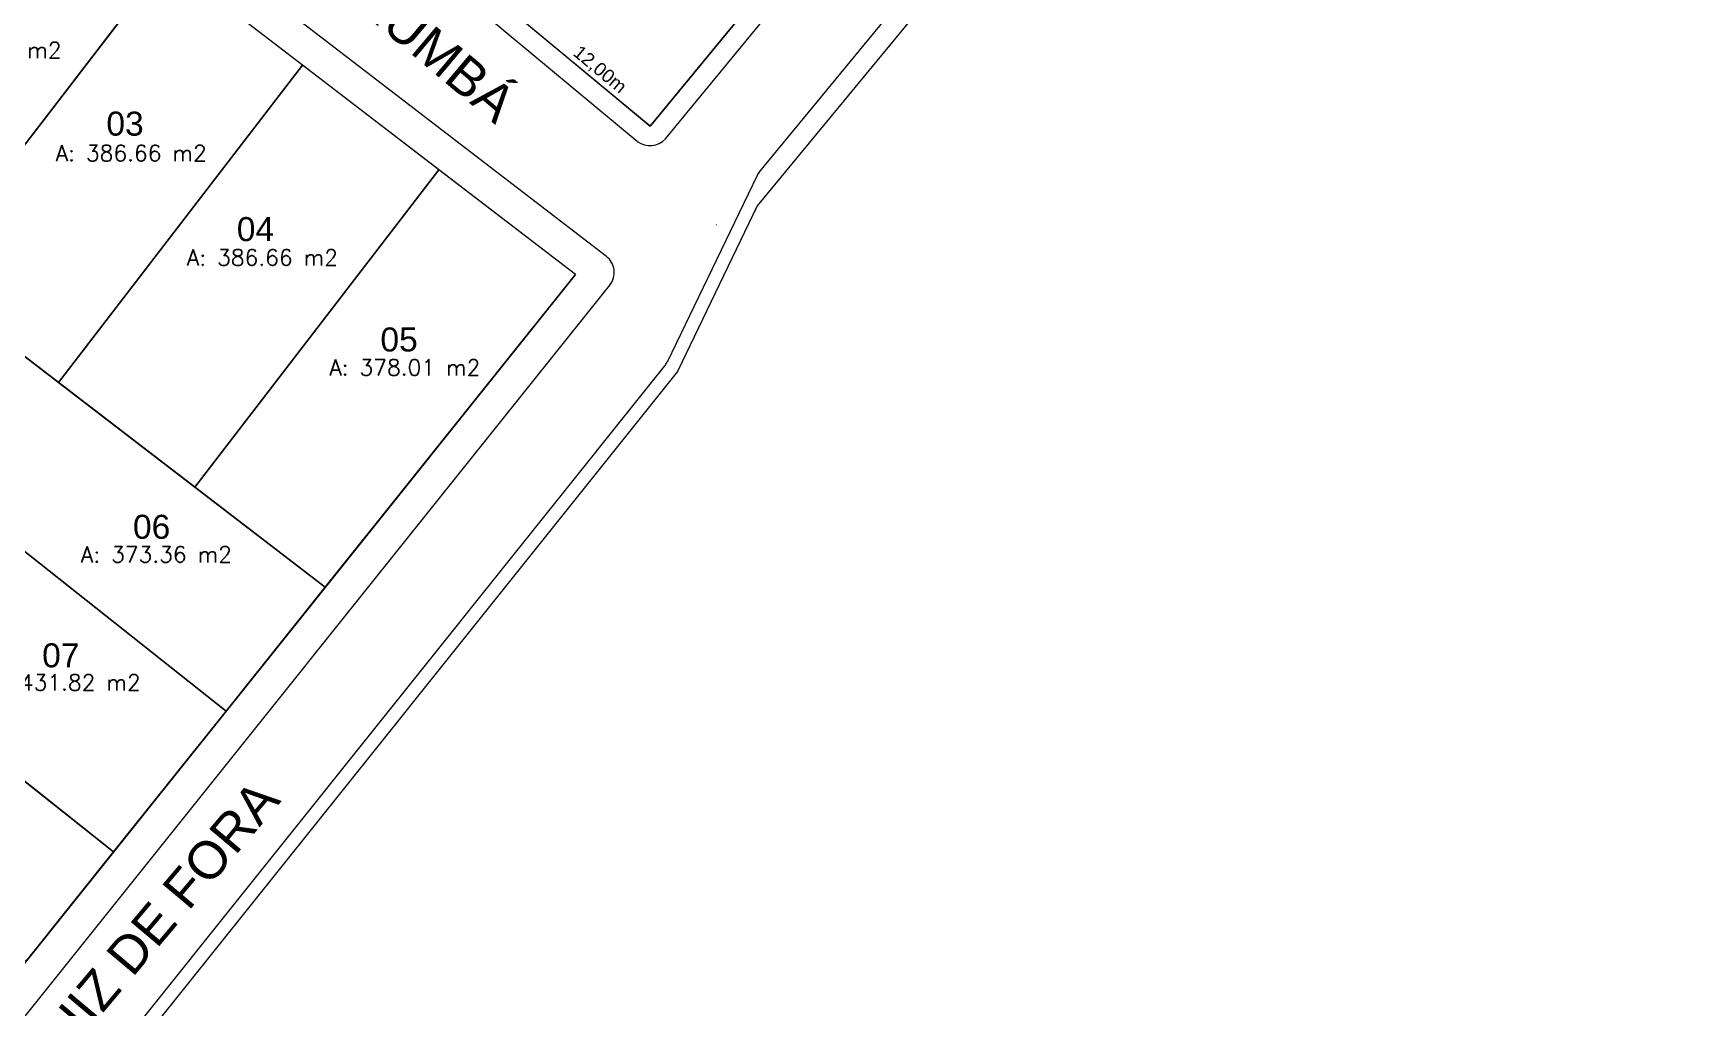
# Model space of a CAD drawing. Header units: metres. Extents: x 3808 to 8215, y 2374 to 6187.
# Drawn here: x 8020.4 to 8144, y 5000.7 to 5073.7 of the extents above; entities that cross this region are included whole.
import ezdxf
from ezdxf.enums import TextEntityAlignment as Align

# ---------------------------------------------------------------- set-up
doc = ezdxf.new("R2010")
doc.units = ezdxf.units.M
for name, color, linetype in [('0 - Cotas', 7, 'Continuous'), ('0 - MEIO FIO 2', 251, 'Continuous'), ('ESPECARQ', 7, 'Continuous'), ('Lotes_Existentes', 7, 'Continuous'), ('Lotes_Novos', 9, 'Continuous'), ('nlote', 7, 'Continuous'), ('NOME RUA', 7, 'Continuous'), ('Perimetro_Georreferenciado', 6, 'Continuous'), ('UNIDADE', 7, 'Continuous')]:
    doc.layers.add(name, color=color, linetype=linetype)
for name, color, linetype, lineweight in [('0 - DIVISÃO DOS TERRENOS', 7, 'Continuous', 5), ('Lotes_Boundary', 7, 'Continuous', 30), ('MEIO_FIO', 252, 'Continuous', 0)]:
    doc.layers.add(name, color=color, linetype=linetype, lineweight=lineweight)
doc.layers.get('UNIDADE').off()
doc.styles.add('Arial', font='arial.ttf')
doc.styles.add('REGUA100', font='arial.ttf')
doc.styles.add('REGUA60', font='romans.shx', dxfattribs={"width": 1.4})
doc.dimstyles.new('Copy(2) of ISO-25', dxfattribs={"dimtxt": 1, "dimasz": 2.5, "dimexe": 1.25, "dimexo": 0.625, "dimgap": 0.2, "dimtad": 1, "dimtoh": 1, "dimlfac": 1, "dimzin": 1, "dimtxsty": 'Arial', "dimblk": 'NONE', "dimcen": 0, "dimse1": 1, "dimse2": 1, "dimsd1": 1, "dimsd2": 1, "dimclrt": 256, "dimaunit": 1, "dimadec": 3, "dimazin": 0, "dimtfac": 1, "dimtmove": 0, "dimatfit": 3, "dimldrblk": 'NONE', "dimfxl": 1, "dimtolj": 1, "dimtzin": 0, "dimarcsym": 0})

# ---------------------------------------------------------------- blocks, each defined once
blk = doc.blocks.new('INDUNI1')
at = {"color": 0, "lineweight": 0, "style": 'REGUA100', "width": 1.4, "flags": 8}
for tag, p in [('NOME1', (0, 0)), ('NOME2', (0, -4.29))]:
    blk.add_attdef(tag, text='', height=2.5, dxfattribs=at).set_placement(p, align=Align.CENTER)
at = {"layer": 'ESPECARQ', "color": 3, "lineweight": 0, "style": 'REGUA60', "width": 1.4}
blk.add_attdef('AREA', text='', height=25, dxfattribs=at).set_placement((0, -7.81), align=Align.CENTER)
at = {"layer": 'ESPECARQ', "lineweight": 0, "style": 'REGUA60', "width": 1.4, "flags": 8}
for tag, p in [('PISO', (0, -10.31)), ('REVPAR', (0, -12.81)), ('PEDIR', (0, -15.31))]:
    blk.add_attdef(tag, text='', height=1.5, dxfattribs=at).set_placement(p, align=Align.CENTER)
blk = doc.blocks.new('*D11880')
at = {"layer": 'Defpoints', "color": 0, "transparency": 16777216}
for p in [(8057.4, 5074.41), (8066.63, 5066.74), (8066.63, 5066.74)]:
    blk.add_point(p, dxfattribs=at)
at = {"layer": '0 - Cotas', "lineweight": 5, "transparency": 16777216, "insert": (8062.83, 5070.93), "char_height": 1, "attachment_point": 5, "rotation": 320.2582, "style": 'Arial'}
blk.add_mtext('\\A1;12,00m', dxfattribs=at)
blk = doc.blocks.new('_None')
blk = doc.blocks.new('*D11881')
at = {"layer": 'Defpoints', "color": 0, "transparency": 16777216}
for p in [(8085.68, 5089.91), (8085.68, 5089.91), (8066.63, 5066.74)]:
    blk.add_point(p, dxfattribs=at)
at = {"layer": '0 - Cotas', "lineweight": 5, "transparency": 16777216, "insert": (8075.54, 5078.83), "char_height": 1, "attachment_point": 5, "rotation": 50.5671, "style": 'Arial'}
blk.add_mtext('\\A1;30,00m', dxfattribs=at)

msp = doc.modelspace()

# ---------------------------------------------------------------- linework, layer by layer
at = {"layer": '0 - Cotas', "lineweight": 5}
msp.add_line((8066.627, 5066.738), (8142.848, 5159.422), dxfattribs=at)
at = {"layer": '0 - DIVISÃO DOS TERRENOS', "lineweight": 5}
for q in [(8142.848, 5159.422), (8020.491, 5105.097), (8020.491, 5105.097), (8085.682, 5089.909)]:
    msp.add_line((8066.627, 5066.738), q, dxfattribs=at)
at = {"layer": '0 - MEIO FIO 2', "lineweight": 5}
for p, q in [((8067.786, 5065.785), (8144.007, 5158.469)), ((8065.668, 5065.584), (8019.532, 5103.944)), ((8067.786, 5065.785), (8086.841, 5088.956))]:
    msp.add_line(p, q, dxfattribs=at)
msp.add_arc((8066.615, 5066.862), 1.59, 233.44591, 317.37936, dxfattribs=at)
at = {"layer": 'Lotes_Boundary', "lineweight": 5, "flags": 128}
for points in [[(8030.369, 5079.164), (8020.149, 5087.017), (8001.869, 5063.23), (8012.089, 5055.377)], [(8040.588, 5071.31), (8030.369, 5079.164), (8012.089, 5055.377), (8022.308, 5047.523)], [(8050.808, 5063.456), (8040.588, 5071.31), (8022.308, 5047.523), (8032.528, 5039.669)], [(8061.027, 5055.603), (8050.808, 5063.456), (8032.528, 5039.669), (8042.29, 5032.167)], [(8032.528, 5039.669), (8022.308, 5047.523), (8016.848, 5051.719), (8009.762, 5042.777), (8034.868, 5022.885), (8042.29, 5032.167)], [(8009.762, 5042.777), (8001.382, 5032.201), (8026.441, 5012.345), (8034.868, 5022.885)], [(8001.382, 5032.201), (7994.856, 5023.965), (8019.879, 5004.138), (8026.441, 5012.345)]]:
    msp.add_lwpolyline(points, close=True, dxfattribs=at)
at = {"layer": 'Lotes_Existentes', "lineweight": 5}
for p, q in [((8115.942, 5126.704), (8066.627, 5066.738)), ((8123.333, 5119.948), (8074.651, 5060.751)), ((8020.491, 5105.097), (8066.627, 5066.738)), ((8061.027, 5055.603), (8009.93, 5094.871)), ((8074.651, 5060.751), (8074.415, 5060.262)), ((8061.027, 5055.603), (7985.4, 4961.015)), ((8026.441, 5012.345), (8001.382, 5032.201))]:
    msp.add_line(p, q, dxfattribs=at)
at = {"layer": 'Lotes_Novos', "lineweight": 5}
for p, q in [((8030.369, 5079.164), (8012.089, 5055.377)), ((8042.29, 5032.167), (7991.406, 5071.271)), ((8040.588, 5071.31), (8022.308, 5047.523)), ((8050.808, 5063.456), (8032.528, 5039.669)), ((8009.762, 5042.777), (8034.868, 5022.885))]:
    msp.add_line(p, q, dxfattribs=at)
at = {"layer": 'MEIO_FIO', "lineweight": 5}
for p, q in [((8122.233, 5120.972), (8074.833, 5063.334)), ((8063.359, 5056.964), (8010.668, 5097.456)), ((8074.641, 5063.033), (8067.898, 5049.044)), ((8071.575, 5059.372), (8071.603, 5059.349)), ((8063.617, 5054.838), (7986.715, 4958.656)), ((8067.718, 5048.758), (7903.162, 4842.948))]:
    msp.add_line(p, q, dxfattribs=at)
for centre, start, end in [((8075.992, 5062.381), 140.56705, 154.26545), ((8062.445, 5055.774), 321.3559, 52.45783), ((8066.547, 5049.695), 321.3559, 334.26545)]:
    msp.add_arc(centre, 1.5, start, end, dxfattribs=at)
at = {"layer": 'Perimetro_Georreferenciado', "lineweight": 5}
for p, q in [((8123.333, 5119.948), (8074.651, 5060.751)), ((8074.651, 5060.751), (8068.676, 5048.355)), ((8068.676, 5048.355), (7901.841, 4839.694))]:
    msp.add_line(p, q, dxfattribs=at)

# ---------------------------------------------------------------- block references
at = {"layer": 'UNIDADE', "lineweight": 5}
ref = msp.add_blockref('INDUNI1', (8016.878, 5078.079), dxfattribs=dict(at, xscale=0.8, yscale=0.8, zscale=0.5))
ref.add_attrib('AREA', 'A: 386.66 m2', dxfattribs={"layer": 'ESPECARQ', "lineweight": 0, "height": 1.2, "style": 'REGUA60'}).set_placement((8016.878, 5071.828), align=Align.CENTER)
ref = msp.add_blockref('INDUNI1', (8027.758, 5070.365), dxfattribs=dict(at, xscale=0.8, yscale=0.8, zscale=0.5))
ref.add_attrib('AREA', 'A: 386.66 m2', dxfattribs={"layer": 'ESPECARQ', "lineweight": 0, "height": 1.2, "style": 'REGUA60'}).set_placement((8027.758, 5064.114), align=Align.CENTER)
ref = msp.add_blockref('INDUNI1', (8037.59, 5062.536), dxfattribs=dict(at, xscale=0.8, yscale=0.8, zscale=0.5))
ref.add_attrib('AREA', 'A: 386.66 m2', dxfattribs={"layer": 'ESPECARQ', "lineweight": 0, "height": 1.2, "style": 'REGUA60'}).set_placement((8037.59, 5056.285), align=Align.CENTER)
ref = msp.add_blockref('INDUNI1', (8048.255, 5054.295), dxfattribs=dict(at, xscale=0.8, yscale=0.8, zscale=0.5))
ref.add_attrib('AREA', 'A: 378.01 m2', dxfattribs={"layer": 'ESPECARQ', "lineweight": 0, "height": 1.2, "style": 'REGUA60'}).set_placement((8048.255, 5048.044), align=Align.CENTER)
ref = msp.add_blockref('INDUNI1', (8029.645, 5040.286), dxfattribs=dict(at, xscale=0.8, yscale=0.8, zscale=0.5))
ref.add_attrib('AREA', 'A: 373.36 m2', dxfattribs={"layer": 'ESPECARQ', "lineweight": 0, "height": 1.2, "style": 'REGUA60'}).set_placement((8029.645, 5034.035), align=Align.CENTER)
ref = msp.add_blockref('INDUNI1', (8022.81, 5030.685), dxfattribs=dict(at, xscale=0.8, yscale=0.8, zscale=0.5))
ref.add_attrib('AREA', 'A: 431.82 m2', dxfattribs={"layer": 'ESPECARQ', "lineweight": 0, "height": 1.2, "style": 'REGUA60'}).set_placement((8022.81, 5024.435), align=Align.CENTER)

# ---------------------------------------------------------------- texts
at = {"layer": 'nlote', "lineweight": 5, "style": 'Arial'}
for s, p in [('03', (8025.895, 5066.023)), ('04', (8035.665, 5058.118)), ('05', (8046.423, 5049.843)), ('06', (8027.887, 5035.803)), ('07', (8021.085, 5026.168))]:
    msp.add_text(s, height=1.8, dxfattribs=at).set_placement(p)
at = {"layer": 'NOME RUA', "linetype": 'Continuous', "lineweight": 5, "style": 'Arial'}
for s, rotation, p in [('RUA CORUMBÁ', 319.88114, (8032.606, 5085.72)), ('RUA JUIZ DE FORA', 49.88114, (8015.797, 4988.573))]:
    msp.add_text(s, height=2.8, rotation=rotation, dxfattribs=at).set_placement(p)

# ---------------------------------------------------------------- dimensions: what is measured, and where the dimension line sits
at = {"layer": '0 - Cotas', "lineweight": 5}
for base, p1, p2, angle, picture, middle in [((8085.682, 5089.909), (8066.627, 5066.738), (8085.682, 5089.909), 50.56705, '*D11881', (8076.155, 5078.323)), ((8066.627, 5066.738), (8057.4, 5074.41), (8066.627, 5066.738), 320.25821, '*D11880', (8062.321, 5070.318))]:
    dim = msp.add_linear_dim(base=base, p1=p1, p2=p2, angle=angle, dimstyle='Copy(2) of ISO-25', override={"dimpost": 'm'}, dxfattribs=at)
    dim.commit()
    dim.dimension.update_dxf_attribs({"geometry": picture, "text_midpoint": middle, "dimtype": 161})

doc.saveas('drawing.dxf')
